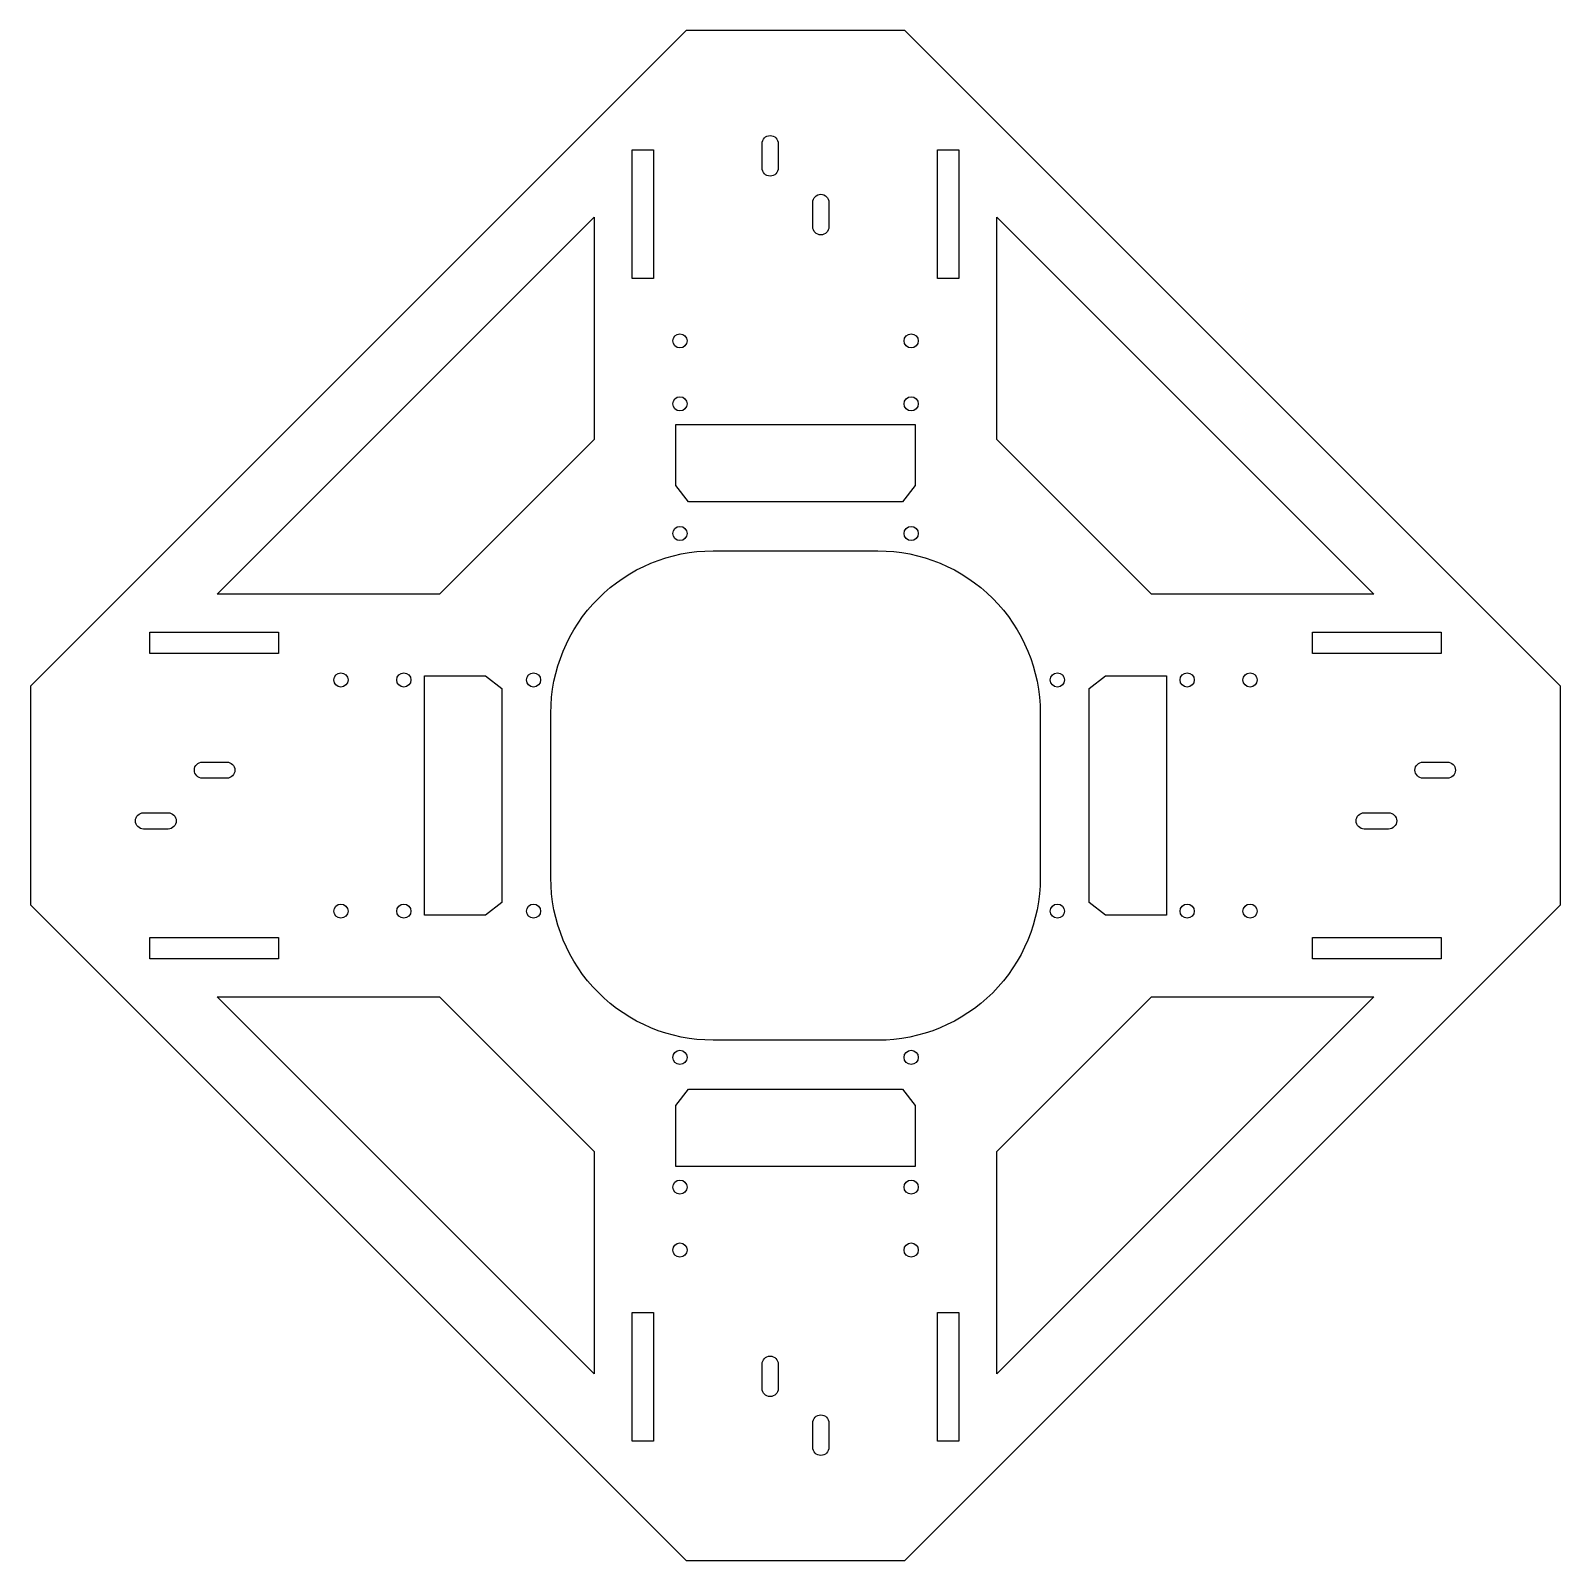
# Model space of a CAD drawing. Header units: inches. Extents: x -3.5 to 11.3, y -7.6 to 7.2.
import ezdxf

# ---------------------------------------------------------------- set-up
doc = ezdxf.new("R2010")
doc.units = ezdxf.units.IN
doc.header["$MEASUREMENT"] = 0

msp = doc.modelspace()

# ---------------------------------------------------------------- linework, layer by layer
for points in [[(2.863, -7.638), (4.984, -7.638), (11.348, -1.274), (11.348, 0.847), (4.984, 7.211), (2.863, 7.211), (-3.501, 0.847), (-3.501, -1.274)], [(2.337, 4.804), (2.337, 6.054), (2.546, 6.054), (2.546, 4.804)], [(5.302, 4.804), (5.302, 6.054), (5.51, 6.054), (5.51, 4.804)], [(1.97, 5.399), (1.97, 3.242), (0.468, 1.74), (-1.689, 1.74)], [(9.536, 1.74), (7.379, 1.74), (5.877, 3.242), (5.877, 5.399)], [(2.884, 2.638), (2.761, 2.796), (2.761, 3.386), (2.763, 3.388), (5.084, 3.388), (5.086, 3.386), (5.086, 2.796), (4.963, 2.638)], [(-1.094, 1.164), (-2.344, 1.164), (-2.344, 1.373), (-1.094, 1.373)], [(8.941, 1.373), (10.191, 1.373), (10.191, 1.164), (8.941, 1.164)], [(1.072, -1.253), (0.914, -1.376), (0.324, -1.376), (0.322, -1.374), (0.322, 0.947), (0.324, 0.949), (0.914, 0.949), (1.072, 0.826)], [(6.775, 0.826), (6.933, 0.949), (7.524, 0.949), (7.525, 0.947), (7.525, -1.374), (7.524, -1.376), (6.933, -1.376), (6.775, -1.253)], [(-1.094, -1.8), (-2.344, -1.8), (-2.344, -1.592), (-1.094, -1.592)], [(8.941, -1.592), (10.191, -1.592), (10.191, -1.8), (8.941, -1.8)], [(-1.689, -2.168), (0.468, -2.168), (1.97, -3.669), (1.97, -5.826)], [(5.877, -5.826), (5.877, -3.669), (7.379, -2.168), (9.536, -2.168)], [(4.963, -3.065), (5.086, -3.223), (5.086, -3.814), (5.084, -3.815), (2.763, -3.815), (2.761, -3.814), (2.761, -3.223), (2.884, -3.065)], [(2.546, -5.231), (2.546, -6.481), (2.337, -6.481), (2.337, -5.231)], [(5.51, -5.231), (5.51, -6.481), (5.302, -6.481), (5.302, -5.231)]]:
    msp.add_lwpolyline(points, close=True)
for points in [[(3.756, 5.877, -1), (3.599, 5.877), (3.599, 6.113, -1), (3.756, 6.113)], [(4.091, 5.543, -1), (4.248, 5.543), (4.248, 5.306, -1), (4.091, 5.306)], [(1.549, 0.586, -0.414214), (3.123, 2.161), (4.724, 2.161, -0.414214), (6.299, 0.586), (6.299, -1.014, -0.414214), (4.724, -2.589), (3.123, -2.589, -0.414214), (1.549, -1.014)], [(-1.833, -0.046, -1), (-1.833, 0.111), (-1.597, 0.111, -1), (-1.597, -0.046)], [(10.015, -0.046, -1), (10.015, 0.111), (10.251, 0.111, -1), (10.251, -0.046)], [(-2.167, -0.381, -1), (-2.167, -0.539), (-2.404, -0.539, -1), (-2.404, -0.381)], [(9.68, -0.381, -1), (9.68, -0.539), (9.444, -0.539, -1), (9.444, -0.381)], [(3.599, -5.734, -1), (3.756, -5.734), (3.756, -5.97, -1), (3.599, -5.97)], [(4.248, -6.305), (4.248, -6.541, -1), (4.091, -6.541), (4.091, -6.305, -1)]]:
    msp.add_lwpolyline(points, format="xyb", close=True)
for centre in [(2.802, 4.199), (5.046, 4.199), (2.802, 3.588), (5.046, 3.588), (2.802, 2.329), (5.046, 2.329), (-0.489, 0.908), (0.122, 0.908), (1.381, 0.908), (6.466, 0.908), (7.725, 0.908), (8.336, 0.908), (-0.489, -1.336), (0.122, -1.336), (1.381, -1.336), (6.466, -1.336), (7.725, -1.336), (8.336, -1.336), (2.802, -2.756), (5.046, -2.756), (2.802, -4.015), (5.046, -4.015), (2.802, -4.626), (5.046, -4.626)]:
    msp.add_circle(centre, 0.0689)

doc.saveas('drawing.dxf')
